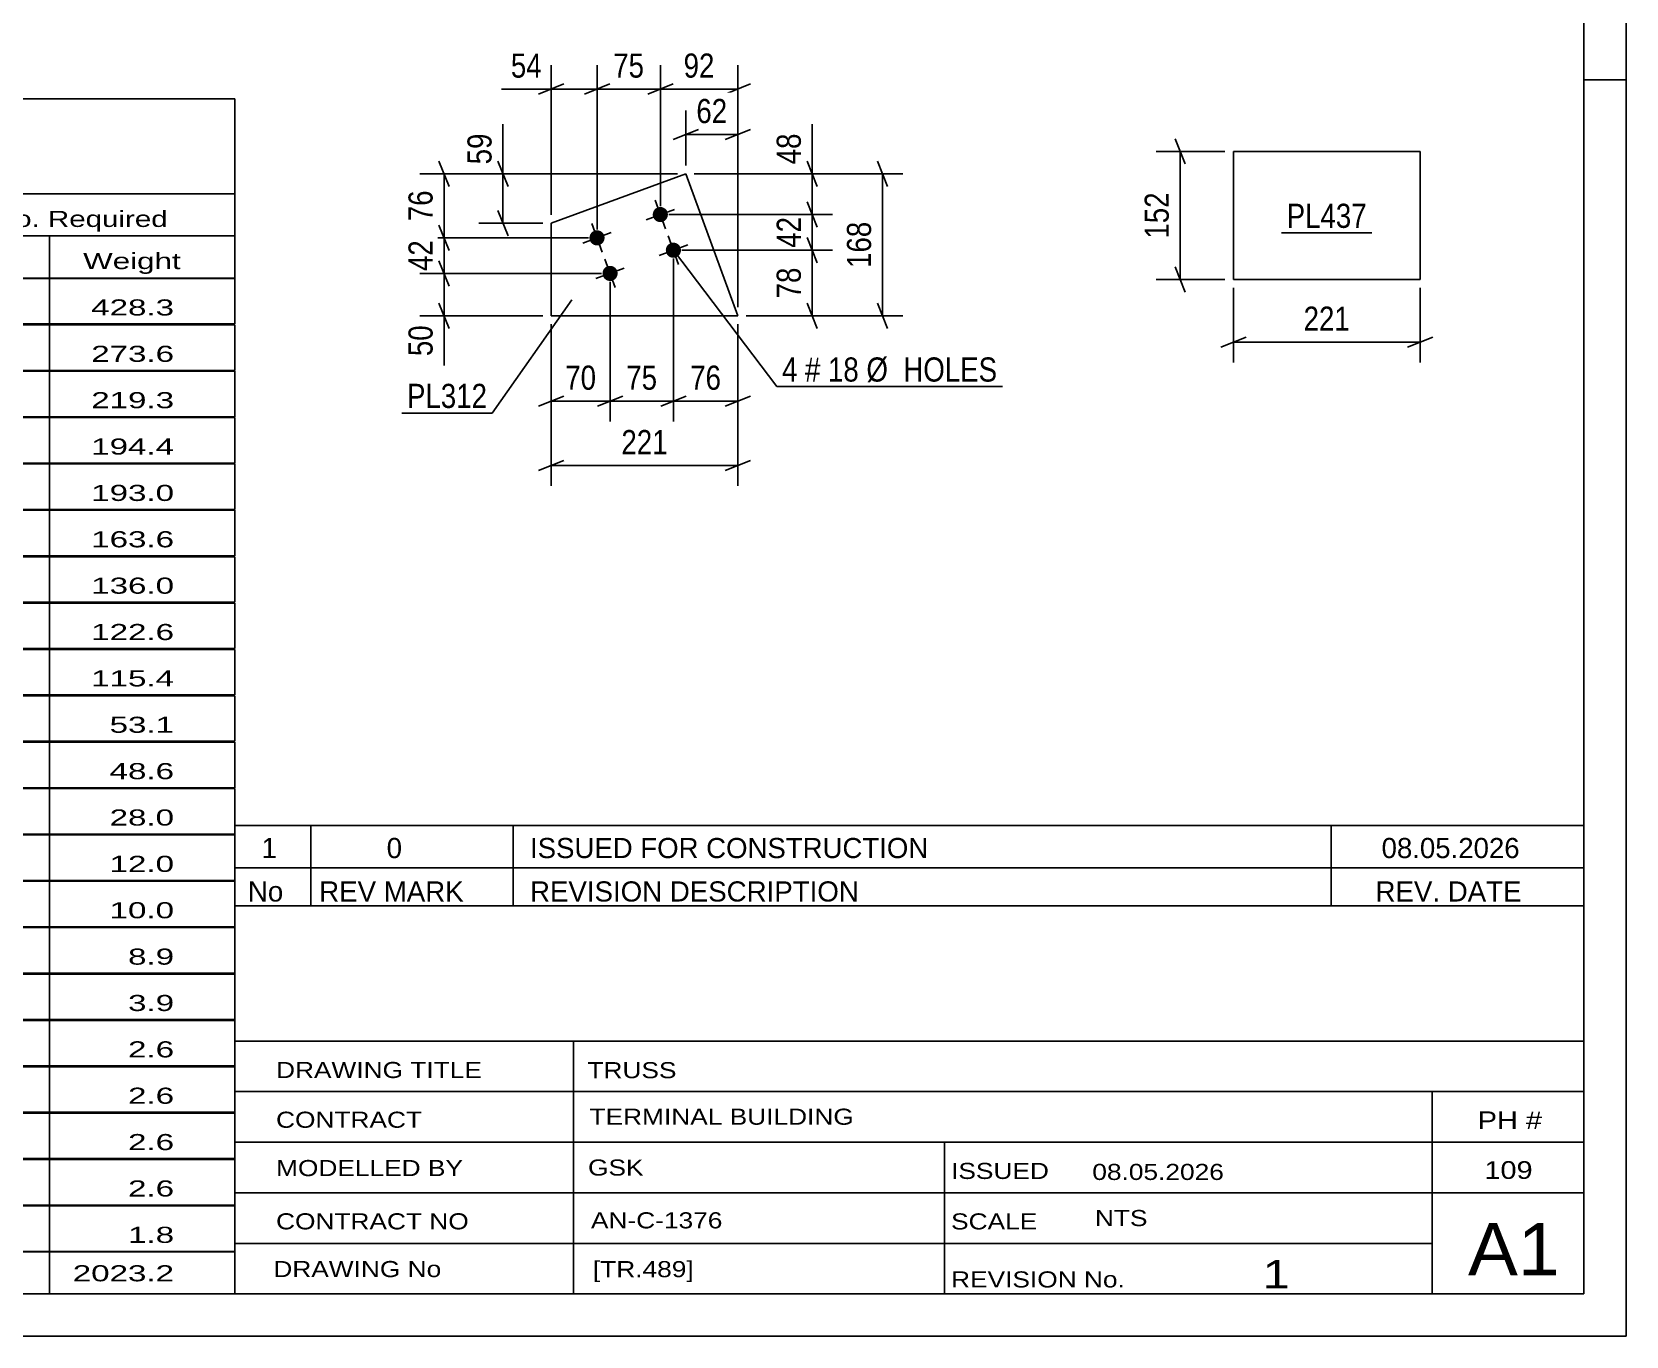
# Model space of a CAD drawing. Header units: millimetres. Extents: x 0 to 841, y 0 to 594.
# Drawn here: x 651.9 to 841, y 0 to 154.7 of the extents above; entities that cross this region are included whole.
import ezdxf

# ---------------------------------------------------------------- set-up
doc = ezdxf.new("R2010")
doc.units = ezdxf.units.MM
doc.styles.add('Arial Narrow', font='ARIALN.TTF', dxfattribs={"height": 0.2})

# ---------------------------------------------------------------- blocks, each defined once
blk = doc.blocks.new('Unknown-318888822-1135')
at = {"color": 5, "linetype": 'Continuous'}
for p, q in [((841, 0), (841, 594)), ((836, 5), (836, 589)), ((841, 149), (836, 149)), ((5, 5), (836, 5)), ((0, 0), (841, 0))]:
    blk.add_line(p, q, dxfattribs=at)
blk = doc.blocks.new('Part-318888822-8050 - 8046')
at = {"color": 2, "linetype": 'Continuous'}
for p, q in [((794.42, 140.53), (794.42, 125.33)), ((816.56, 140.53), (794.42, 140.53)), ((816.56, 125.33), (816.56, 140.53)), ((794.42, 125.33), (816.56, 125.33))]:
    blk.add_line(p, q, dxfattribs=at)
blk = doc.blocks.new('Bolt-318888822-8266 - 8260')
at = {"linetype": 'Continuous'}
for points in [[(727.3, 133.34, -1), (725.61, 132.72, -1)], [(719.79, 130.58, -1), (718.1, 129.96, -1)], [(728.85, 129.11, -1), (727.16, 128.49, -1)], [(721.34, 126.36, -1), (719.65, 125.74, -1)]]:
    blk.add_hatch(color=1, dxfattribs=at).paths.add_polyline_path(points)
at = {"color": 1, "linetype": 'Continuous'}
for p, q in [((725.84, 134.72), (727.08, 131.34)), ((724.77, 132.41), (728.15, 133.65)), ((717.26, 129.65), (720.64, 130.89)), ((718.33, 131.96), (719.57, 128.58)), ((727.39, 130.49), (728.63, 127.11)), ((726.32, 128.18), (729.7, 129.42)), ((719.87, 127.74), (721.11, 124.36)), ((718.8, 125.43), (722.18, 126.67))]:
    blk.add_line(p, q, dxfattribs=at)
blk = doc.blocks.new('Part-318888822-8271 - 8260')
at = {"color": 2, "linetype": 'Continuous'}
for p, q in [((729.48, 137.86), (713.52, 132.01)), ((735.65, 121.03), (729.48, 137.86)), ((713.52, 132.01), (713.52, 121.03)), ((713.52, 121.03), (735.65, 121.03))]:
    blk.add_line(p, q, dxfattribs=at)
blk = doc.blocks.new('StraightDimension-318888822-8052 - 8046')
at = {"color": 7, "linetype": 'Continuous'}
for p, q in [((788.71, 139.03), (787.51, 142.03)), ((793.42, 140.53), (785.26, 140.53)), ((788.11, 125.33), (788.11, 140.53)), ((787.51, 126.83), (788.71, 123.83)), ((793.42, 125.33), (785.26, 125.33))]:
    blk.add_line(p, q, dxfattribs=at)
at = {"color": 0}
blk.add_wipeout([(787.36, 136.27), (783.16, 136.27), (783.16, 129.58), (787.36, 129.58)], dxfattribs=at)
at = {"color": 3, "style": 'Arial Narrow'}
blk.add_text('152', height=2.863, rotation=90.0002, dxfattribs=at).set_placement((786.76, 130.18))
blk = doc.blocks.new('StraightDimension-318888822-8063 - 8046')
at = {"color": 7, "linetype": 'Continuous'}
for p, q in [((794.42, 124.33), (794.42, 115.5)), ((816.56, 124.33), (816.56, 115.5)), ((795.92, 118.5), (792.92, 117.3)), ((794.42, 117.9), (816.56, 117.9)), ((815.06, 117.3), (818.06, 118.5))]:
    blk.add_line(p, q, dxfattribs=at)
at = {"color": 0}
blk.add_wipeout([(808.83, 118.65), (808.83, 122.85), (802.15, 122.85), (802.15, 118.65)], dxfattribs=at)
at = {"color": 3, "style": 'Arial Narrow'}
blk.add_text('221', height=2.863, dxfattribs=at).set_placement((802.75, 119.25))
blk = doc.blocks.new('StraightDimension-318888822-8287 - 8260')
at = {"color": 7, "linetype": 'Continuous'}
for p, q in [((700.2, 139.36), (701.4, 136.36)), ((728.48, 137.86), (697.95, 137.86)), ((700.8, 130.27), (700.8, 137.86)), ((701.4, 128.77), (700.2, 131.77)), ((717.95, 130.27), (697.95, 130.27))]:
    blk.add_line(p, q, dxfattribs=at)
at = {"color": 0}
blk.add_wipeout([(700.05, 136.5), (695.85, 136.5), (695.85, 131.64), (700.05, 131.64)], dxfattribs=at)
at = {"color": 3, "style": 'Arial Narrow'}
blk.add_text('76', height=2.863, rotation=90.0002, dxfattribs=at).set_placement((699.45, 132.24))
blk = doc.blocks.new('StraightDimension-318888822-8279 - 8260')
at = {"color": 7, "linetype": 'Continuous'}
for p, q in [((700.2, 131.77), (701.4, 128.77)), ((717.95, 130.27), (697.95, 130.27)), ((700.8, 126.05), (700.8, 130.27)), ((701.4, 124.55), (700.2, 127.55)), ((719.49, 126.05), (697.95, 126.05))]:
    blk.add_line(p, q, dxfattribs=at)
at = {"color": 0}
blk.add_wipeout([(700.05, 130.59), (695.85, 130.59), (695.85, 125.73), (700.05, 125.73)], dxfattribs=at)
at = {"color": 3, "style": 'Arial Narrow'}
blk.add_text('42', height=2.863, rotation=90.0002, dxfattribs=at).set_placement((699.45, 126.33))
blk = doc.blocks.new('StraightDimension-318888822-8273 - 8260')
at = {"color": 7, "linetype": 'Continuous'}
for p, q in [((700.2, 127.55), (701.4, 124.55)), ((719.49, 126.05), (697.95, 126.05)), ((700.8, 121.03), (700.8, 126.05)), ((712.52, 121.03), (697.95, 121.03)), ((701.4, 119.53), (700.2, 122.53))]:
    blk.add_line(p, q, dxfattribs=at)
at = {"color": 0}
blk.add_wipeout([(700.05, 120.5), (695.85, 120.5), (695.85, 115.64), (700.05, 115.64)], dxfattribs=at)
at = {"color": 7, "linetype": 'Continuous'}
blk.add_line((700.8, 121.03), (700.8, 115.12), dxfattribs=at)
blk.add_line((700.8, 121.03), (700.8, 115.12), dxfattribs=at)
at = {"color": 3, "style": 'Arial Narrow'}
blk.add_text('50', height=2.863, rotation=90.0002, dxfattribs=at).set_placement((699.45, 116.24))
blk = doc.blocks.new('StraightDimension-318888822-8296 - 8260')
at = {"color": 7, "linetype": 'Continuous'}
for p, q in [((713.52, 133.01), (713.52, 150.77)), ((718.95, 131.27), (718.95, 150.77)), ((712.02, 147.32), (715.02, 148.52)), ((713.52, 147.92), (718.95, 147.92)), ((720.45, 148.52), (717.45, 147.32))]:
    blk.add_line(p, q, dxfattribs=at)
at = {"color": 0}
blk.add_wipeout([(712.99, 148.67), (712.99, 152.87), (708.13, 152.87), (708.13, 148.67)], dxfattribs=at)
at = {"color": 7, "linetype": 'Continuous'}
blk.add_line((713.52, 147.92), (707.61, 147.92), dxfattribs=at)
blk.add_line((713.52, 147.92), (707.61, 147.92), dxfattribs=at)
at = {"color": 3, "style": 'Arial Narrow'}
blk.add_text('54', height=2.863, dxfattribs=at).set_placement((708.73, 149.27))
blk = doc.blocks.new('StraightDimension-318888822-8306 - 8260')
at = {"color": 7, "linetype": 'Continuous'}
for p, q in [((726.46, 134.03), (726.46, 150.77)), ((735.65, 122.03), (735.65, 150.77)), ((724.96, 147.32), (727.96, 148.52)), ((726.46, 147.92), (735.65, 147.92)), ((737.15, 148.52), (734.15, 147.32))]:
    blk.add_line(p, q, dxfattribs=at)
at = {"color": 0}
blk.add_wipeout([(733.48, 148.67), (733.48, 152.87), (728.62, 152.87), (728.62, 148.67)], dxfattribs=at)
at = {"color": 3, "style": 'Arial Narrow'}
blk.add_text('92', height=2.863, dxfattribs=at).set_placement((729.22, 149.27))
blk = doc.blocks.new('StraightDimension-318888822-8378 - 8260')
at = {"color": 7, "linetype": 'Continuous'}
for p, q in [((720.49, 125.05), (720.49, 108.5)), ((713.52, 120.03), (713.52, 108.5)), ((712.02, 110.3), (715.02, 111.5)), ((713.52, 110.9), (720.49, 110.9)), ((721.99, 111.5), (718.99, 110.3))]:
    blk.add_line(p, q, dxfattribs=at)
at = {"color": 0}
blk.add_wipeout([(719.43, 111.65), (719.43, 115.85), (714.58, 115.85), (714.58, 111.65)], dxfattribs=at)
at = {"color": 3, "style": 'Arial Narrow'}
blk.add_text('70', height=2.863, dxfattribs=at).set_placement((715.18, 112.25))
blk = doc.blocks.new('StraightDimension-318888822-8314 - 8260')
at = {"color": 7, "linetype": 'Continuous'}
for p, q in [((718.95, 131.27), (718.95, 150.77)), ((726.46, 134.03), (726.46, 150.77)), ((717.45, 147.32), (720.45, 148.52)), ((718.95, 147.92), (726.46, 147.92)), ((727.96, 148.52), (724.96, 147.32))]:
    blk.add_line(p, q, dxfattribs=at)
at = {"color": 0}
blk.add_wipeout([(725.13, 148.67), (725.13, 152.87), (720.27, 152.87), (720.27, 148.67)], dxfattribs=at)
at = {"color": 3, "style": 'Arial Narrow'}
blk.add_text('75', height=2.863, dxfattribs=at).set_placement((720.87, 149.27))
blk = doc.blocks.new('StraightDimension-318888822-8325 - 8260')
at = {"color": 7, "linetype": 'Continuous'}
for p, q in [((753.4, 136.36), (752.2, 139.36)), ((730.48, 137.86), (755.2, 137.86)), ((752.8, 121.03), (752.8, 137.86)), ((736.65, 121.03), (755.2, 121.03)), ((752.2, 122.53), (753.4, 119.53))]:
    blk.add_line(p, q, dxfattribs=at)
at = {"color": 0}
blk.add_wipeout([(752.05, 132.79), (747.85, 132.79), (747.85, 126.1), (752.05, 126.1)], dxfattribs=at)
at = {"color": 3, "style": 'Arial Narrow'}
blk.add_text('168', height=2.863, rotation=90.0002, dxfattribs=at).set_placement((751.45, 126.7))
blk = doc.blocks.new('StraightDimension-318888822-8332 - 8260')
at = {"color": 7, "linetype": 'Continuous'}
for p, q in [((707.19, 139.36), (708.39, 136.36)), ((728.48, 137.86), (704.94, 137.86)), ((707.79, 132.01), (707.79, 137.86)), ((708.39, 130.51), (707.19, 133.51)), ((712.52, 132.01), (704.94, 132.01))]:
    blk.add_line(p, q, dxfattribs=at)
at = {"color": 0}
blk.add_wipeout([(707.04, 143.24), (702.84, 143.24), (702.84, 138.39), (707.04, 138.39)], dxfattribs=at)
at = {"color": 7, "linetype": 'Continuous'}
blk.add_line((707.79, 137.86), (707.79, 143.77), dxfattribs=at)
blk.add_line((707.79, 137.86), (707.79, 143.77), dxfattribs=at)
at = {"color": 3, "style": 'Arial Narrow'}
blk.add_text('59', height=2.863, rotation=90.0002, dxfattribs=at).set_placement((706.44, 138.99))
blk = doc.blocks.new('StraightDimension-318888822-8341 - 8260')
at = {"color": 7, "linetype": 'Continuous'}
for p, q in [((713.52, 120.03), (713.52, 100.86)), ((735.65, 120.03), (735.65, 100.86)), ((715.02, 103.86), (712.02, 102.66)), ((713.52, 103.26), (735.65, 103.26)), ((734.15, 102.66), (737.15, 103.86))]:
    blk.add_line(p, q, dxfattribs=at)
at = {"color": 0}
blk.add_wipeout([(727.92, 104.01), (727.92, 108.21), (721.24, 108.21), (721.24, 104.01)], dxfattribs=at)
at = {"color": 3, "style": 'Arial Narrow'}
blk.add_text('221', height=2.863, dxfattribs=at).set_placement((721.84, 104.61))
blk = doc.blocks.new('StraightDimension-318888822-8346 - 8260')
at = {"color": 7, "linetype": 'Continuous'}
for p, q in [((729.48, 138.86), (729.48, 145.38)), ((735.65, 122.03), (735.65, 145.38)), ((727.98, 141.93), (730.98, 143.13)), ((729.48, 142.53), (735.65, 142.53)), ((737.15, 143.13), (734.15, 141.93))]:
    blk.add_line(p, q, dxfattribs=at)
at = {"color": 0}
blk.add_wipeout([(734.99, 143.28), (734.99, 147.48), (730.13, 147.48), (730.13, 143.28)], dxfattribs=at)
at = {"color": 3, "style": 'Arial Narrow'}
blk.add_text('62', height=2.863, dxfattribs=at).set_placement((730.73, 143.88))
blk = doc.blocks.new('StraightDimension-318888822-8355 - 8260')
at = {"color": 7, "linetype": 'Continuous'}
for p, q in [((743.87, 134.53), (745.07, 131.53)), ((727.46, 133.03), (746.87, 133.03)), ((744.47, 128.8), (744.47, 133.03)), ((729.01, 128.8), (746.87, 128.8)), ((745.07, 127.3), (743.87, 130.3))]:
    blk.add_line(p, q, dxfattribs=at)
at = {"color": 0}
blk.add_wipeout([(743.72, 133.34), (739.52, 133.34), (739.52, 128.49), (743.72, 128.49)], dxfattribs=at)
at = {"color": 3, "style": 'Arial Narrow'}
blk.add_text('42', height=2.863, rotation=90.0002, dxfattribs=at).set_placement((743.12, 129.09))
blk = doc.blocks.new('StraightDimension-318888822-8363 - 8260')
at = {"color": 7, "linetype": 'Continuous'}
for p, q in [((743.87, 139.36), (745.07, 136.36)), ((730.48, 137.86), (746.87, 137.86)), ((744.47, 133.03), (744.47, 137.86)), ((745.07, 131.53), (743.87, 134.53)), ((727.46, 133.03), (746.87, 133.03))]:
    blk.add_line(p, q, dxfattribs=at)
at = {"color": 0}
blk.add_wipeout([(743.72, 143.24), (739.52, 143.24), (739.52, 138.39), (743.72, 138.39)], dxfattribs=at)
at = {"color": 7, "linetype": 'Continuous'}
blk.add_line((744.47, 137.86), (744.47, 143.77), dxfattribs=at)
blk.add_line((744.47, 137.86), (744.47, 143.77), dxfattribs=at)
at = {"color": 3, "style": 'Arial Narrow'}
blk.add_text('48', height=2.863, rotation=90.0002, dxfattribs=at).set_placement((743.12, 138.99))
blk = doc.blocks.new('StraightDimension-318888822-8371 - 8260')
at = {"color": 7, "linetype": 'Continuous'}
for p, q in [((729.01, 128.8), (746.87, 128.8)), ((743.87, 130.3), (745.07, 127.3)), ((744.47, 121.03), (744.47, 128.8)), ((736.65, 121.03), (746.87, 121.03)), ((745.07, 119.53), (743.87, 122.53))]:
    blk.add_line(p, q, dxfattribs=at)
at = {"color": 0}
blk.add_wipeout([(743.72, 127.34), (739.52, 127.34), (739.52, 122.49), (743.72, 122.49)], dxfattribs=at)
at = {"color": 3, "style": 'Arial Narrow'}
blk.add_text('78', height=2.863, rotation=90.0002, dxfattribs=at).set_placement((743.12, 123.09))
blk = doc.blocks.new('StraightDimension-318888822-8384 - 8260')
at = {"color": 7, "linetype": 'Continuous'}
for p, q in [((728.01, 127.8), (728.01, 108.5)), ((720.49, 125.05), (720.49, 108.5)), ((718.99, 110.3), (721.99, 111.5)), ((720.49, 110.9), (728.01, 110.9)), ((729.51, 111.5), (726.51, 110.3))]:
    blk.add_line(p, q, dxfattribs=at)
at = {"color": 0}
blk.add_wipeout([(726.68, 111.65), (726.68, 115.85), (721.82, 115.85), (721.82, 111.65)], dxfattribs=at)
at = {"color": 3, "style": 'Arial Narrow'}
blk.add_text('75', height=2.863, dxfattribs=at).set_placement((722.42, 112.25))
blk = doc.blocks.new('StraightDimension-318888822-8392 - 8260')
at = {"color": 7, "linetype": 'Continuous'}
for p, q in [((728.01, 127.8), (728.01, 108.5)), ((735.65, 120.03), (735.65, 108.5)), ((726.51, 110.3), (729.51, 111.5)), ((728.01, 110.9), (735.65, 110.9)), ((737.15, 111.5), (734.15, 110.3))]:
    blk.add_line(p, q, dxfattribs=at)
at = {"color": 0}
blk.add_wipeout([(734.26, 111.65), (734.26, 115.85), (729.4, 115.85), (729.4, 111.65)], dxfattribs=at)
at = {"color": 3, "style": 'Arial Narrow'}
blk.add_text('76', height=2.863, dxfattribs=at).set_placement((730, 112.25))
blk = doc.blocks.new('Unknown-318888822-27253')
at = {"color": 7, "linetype": 'Continuous'}
for p, q in [((516, 146.75), (676, 146.75)), ((516, 135.5), (516, 146.75)), ((676, 146.75), (676, 135.5)), ((516, 135.5), (676, 135.5)), ((516, 135.5), (516, 130.5)), ((676, 135.5), (676, 130.5)), ((516, 130.5), (676, 130.5)), ((516, 130.5), (516, 125.5)), ((540, 130.5), (540, 125.5)), ((575.5, 130.5), (575.5, 125.5)), ((601.5, 130.5), (601.5, 125.5)), ((614.5, 130.5), (614.5, 125.5)), ((632, 130.5), (632, 125.5)), ((654, 130.5), (654, 125.5)), ((676, 130.5), (676, 125.5)), ((516, 125.5), (676, 125.5)), ((516, 125.45), (516, 120.05)), ((516, 125.45), (676, 125.45)), ((540, 125.5), (540, 120)), ((575.5, 125.5), (575.5, 120)), ((601.5, 125.5), (601.5, 120)), ((614.5, 125.5), (614.5, 120)), ((632, 125.5), (632, 120)), ((654, 125.5), (654, 120)), ((676, 125.45), (676, 120.05)), ((516, 120.05), (676, 120.05)), ((516, 119.95), (516, 114.55)), ((516, 119.95), (676, 119.95)), ((540, 120), (540, 114.5)), ((575.5, 120), (575.5, 114.5)), ((601.5, 120), (601.5, 114.5)), ((614.5, 120), (614.5, 114.5)), ((632, 120), (632, 114.5)), ((654, 120), (654, 114.5)), ((676, 119.95), (676, 114.55)), ((516, 114.55), (676, 114.55)), ((516, 114.45), (516, 109.05)), ((516, 114.45), (676, 114.45)), ((540, 114.5), (540, 109)), ((575.5, 114.5), (575.5, 109)), ((601.5, 114.5), (601.5, 109)), ((614.5, 114.5), (614.5, 109)), ((632, 114.5), (632, 109)), ((654, 114.5), (654, 109)), ((676, 114.45), (676, 109.05)), ((516, 109.05), (676, 109.05)), ((516, 108.95), (516, 103.55)), ((516, 108.95), (676, 108.95)), ((540, 109), (540, 103.5)), ((575.5, 109), (575.5, 103.5)), ((601.5, 109), (601.5, 103.5)), ((614.5, 109), (614.5, 103.5)), ((632, 109), (632, 103.5)), ((654, 109), (654, 103.5)), ((676, 108.95), (676, 103.55)), ((516, 103.55), (676, 103.55)), ((516, 103.45), (516, 98.05)), ((516, 103.45), (676, 103.45)), ((540, 103.5), (540, 98)), ((575.5, 103.5), (575.5, 98)), ((601.5, 103.5), (601.5, 98)), ((614.5, 103.5), (614.5, 98)), ((632, 103.5), (632, 98)), ((654, 103.5), (654, 98)), ((676, 103.45), (676, 98.05)), ((516, 98.05), (676, 98.05)), ((516, 97.95), (516, 92.55)), ((516, 97.95), (676, 97.95)), ((540, 98), (540, 92.5)), ((575.5, 98), (575.5, 92.5)), ((601.5, 98), (601.5, 92.5)), ((614.5, 98), (614.5, 92.5)), ((632, 98), (632, 92.5)), ((654, 98), (654, 92.5)), ((676, 97.95), (676, 92.55)), ((516, 92.55), (676, 92.55)), ((516, 92.45), (516, 87.05)), ((516, 92.45), (676, 92.45)), ((540, 92.5), (540, 87)), ((575.5, 92.5), (575.5, 87)), ((601.5, 92.5), (601.5, 87)), ((614.5, 92.5), (614.5, 87)), ((632, 92.5), (632, 87)), ((654, 92.5), (654, 87)), ((676, 92.45), (676, 87.05)), ((516, 87.05), (676, 87.05)), ((540, 87), (540, 81.5)), ((575.5, 87), (575.5, 81.5)), ((601.5, 87), (601.5, 81.5)), ((614.5, 87), (614.5, 81.5)), ((632, 87), (632, 81.5)), ((654, 87), (654, 81.5)), ((516, 86.95), (516, 81.55)), ((516, 86.95), (676, 86.95)), ((676, 86.95), (676, 81.55)), ((516, 81.55), (676, 81.55)), ((516, 81.45), (516, 76.05)), ((516, 81.45), (676, 81.45)), ((540, 81.5), (540, 76)), ((575.5, 81.5), (575.5, 76)), ((601.5, 81.5), (601.5, 76)), ((614.5, 81.5), (614.5, 76)), ((632, 81.5), (632, 76)), ((654, 81.5), (654, 76)), ((676, 81.45), (676, 76.05)), ((516, 76.05), (676, 76.05)), ((516, 75.95), (516, 70.55)), ((516, 75.95), (676, 75.95)), ((540, 76), (540, 70.5)), ((575.5, 76), (575.5, 70.5)), ((601.5, 76), (601.5, 70.5)), ((614.5, 76), (614.5, 70.5)), ((632, 76), (632, 70.5)), ((654, 76), (654, 70.5)), ((676, 75.95), (676, 70.55)), ((516, 70.55), (676, 70.55)), ((516, 70.45), (516, 65.05)), ((516, 70.45), (676, 70.45)), ((540, 70.5), (540, 65)), ((575.5, 70.5), (575.5, 65)), ((601.5, 70.5), (601.5, 65)), ((614.5, 70.5), (614.5, 65)), ((632, 70.5), (632, 65)), ((654, 70.5), (654, 65)), ((676, 70.45), (676, 65.05)), ((516, 65.05), (676, 65.05)), ((516, 64.95), (516, 59.55)), ((516, 64.95), (676, 64.95)), ((540, 65), (540, 59.5)), ((575.5, 65), (575.5, 59.5)), ((601.5, 65), (601.5, 59.5)), ((614.5, 65), (614.5, 59.5)), ((632, 65), (632, 59.5)), ((654, 65), (654, 59.5)), ((676, 64.95), (676, 59.55)), ((516, 59.55), (676, 59.55)), ((516, 59.45), (516, 54.05)), ((516, 59.45), (676, 59.45)), ((540, 59.5), (540, 54)), ((575.5, 59.5), (575.5, 54)), ((601.5, 59.5), (601.5, 54)), ((614.5, 59.5), (614.5, 54)), ((632, 59.5), (632, 54)), ((654, 59.5), (654, 54)), ((676, 59.45), (676, 54.05)), ((516, 54.05), (676, 54.05)), ((516, 53.95), (516, 48.55)), ((516, 53.95), (676, 53.95)), ((540, 54), (540, 48.5)), ((575.5, 54), (575.5, 48.5)), ((601.5, 54), (601.5, 48.5)), ((614.5, 54), (614.5, 48.5)), ((632, 54), (632, 48.5)), ((654, 54), (654, 48.5)), ((676, 53.95), (676, 48.55)), ((516, 48.55), (676, 48.55)), ((516, 48.45), (516, 43.05)), ((516, 48.45), (676, 48.45)), ((540, 48.5), (540, 43)), ((575.5, 48.5), (575.5, 43)), ((601.5, 48.5), (601.5, 43)), ((614.5, 48.5), (614.5, 43)), ((632, 48.5), (632, 43)), ((654, 48.5), (654, 43)), ((676, 48.45), (676, 43.05)), ((516, 43.05), (676, 43.05)), ((516, 42.95), (516, 37.55)), ((516, 42.95), (676, 42.95)), ((540, 43), (540, 37.5)), ((575.5, 43), (575.5, 37.5)), ((601.5, 43), (601.5, 37.5)), ((614.5, 43), (614.5, 37.5)), ((632, 43), (632, 37.5)), ((654, 43), (654, 37.5)), ((676, 42.95), (676, 37.55)), ((516, 37.55), (676, 37.55)), ((516, 37.45), (516, 32.05)), ((516, 37.45), (676, 37.45)), ((540, 37.5), (540, 32)), ((575.5, 37.5), (575.5, 32)), ((601.5, 37.5), (601.5, 32)), ((614.5, 37.5), (614.5, 32)), ((632, 37.5), (632, 32)), ((654, 37.5), (654, 32)), ((676, 37.45), (676, 32.05)), ((516, 32.05), (676, 32.05)), ((516, 31.95), (516, 26.55)), ((516, 31.95), (676, 31.95)), ((540, 32), (540, 26.5)), ((575.5, 32), (575.5, 26.5)), ((601.5, 32), (601.5, 26.5)), ((614.5, 32), (614.5, 26.5)), ((632, 32), (632, 26.5)), ((654, 32), (654, 26.5)), ((676, 31.95), (676, 26.55)), ((516, 26.55), (676, 26.55)), ((540, 26.5), (540, 21)), ((575.5, 26.5), (575.5, 21)), ((601.5, 26.5), (601.5, 21)), ((614.5, 26.5), (614.5, 21)), ((632, 26.5), (632, 21)), ((654, 26.5), (654, 21)), ((516, 26.45), (516, 21.05)), ((516, 26.45), (676, 26.45)), ((676, 26.45), (676, 21.05)), ((516, 21.05), (676, 21.05)), ((516, 20.95), (516, 15.55)), ((516, 20.95), (676, 20.95)), ((540, 21), (540, 15.5)), ((575.5, 21), (575.5, 15.5)), ((601.5, 21), (601.5, 15.5)), ((614.5, 21), (614.5, 15.5)), ((632, 21), (632, 15.5)), ((654, 21), (654, 15.5)), ((676, 20.95), (676, 15.55)), ((516, 15.55), (676, 15.55)), ((516, 15.45), (516, 10.05)), ((516, 15.45), (676, 15.45)), ((540, 15.5), (540, 10)), ((575.5, 15.5), (575.5, 10)), ((601.5, 15.5), (601.5, 10)), ((614.5, 15.5), (614.5, 10)), ((632, 15.5), (632, 10)), ((654, 15.5), (654, 10)), ((676, 15.45), (676, 10.05)), ((516, 10.05), (676, 10.05)), ((516, 10), (676, 10)), ((516, 10), (516, 5)), ((632, 10), (632, 5)), ((654, 10), (654, 5)), ((676, 10), (676, 5)), ((516, 5), (676, 5))]:
    blk.add_line(p, q, dxfattribs=at)
at = {"color": 7, "style": 'Arial Narrow'}
for s, height, width, p in [('GENERAL NOTES & WELD DETAILS :', 2.8633, 1.4, (517.15, 139.06)), ('REFER TYP DRAWING TYP-01', 1.9089, 1.6, (600.7, 139.16)), ("MATERIAL LIST FOR ASSEMBLY MK'D", 1.9089, 1.6, (517.15, 131.56)), ('TR489', 1.909, 1.794707, (609.9, 131.47)), ('1', 1.91, 1.794707, (638.08, 131.56)), ('No. Required', 1.9089, 1.6, (647.41, 131.56)), ('Mark', 1.909, 1.7, (517.34, 126.5)), ('Profile', 1.909, 1.7, (550.41, 126.5)), ('Material', 1.909, 1.7, (580.54, 126.56)), ('No.', 1.909, 1.7, (605.5, 126.56)), ('Length', 1.909, 1.7, (616, 126.56)), ('Area', 1.909, 1.7, (638.5, 126.56)), ('Weight', 1.909, 1.7, (658, 126.56))]:
    blk.add_text(s, height=height, dxfattribs=dict(at, width=width)).set_placement(p)
at = {"color": 7, "linetype": 'Continuous', "style": 'Arial Narrow'}
for s, height, width, p in [('BC186', 1.909, 1.794707, (517.5, 121.06)), ('SHS132*6', 1.909, 1.794707, (542, 121.06)), ('E350', 1.909, 1.794707, (581.74, 121.06)), ('1', 1.91, 1.794707, (605.86, 121.06)), ('18054', 1.909, 1.794707, (616.4, 121.06)), ('9.5', 1.909, 1.794707, (642.32, 121.06)), ('428.3', 1.909, 1.794707, (658.96, 121.06)), ('TR489', 1.909, 1.794707, (517.5, 115.56)), ('SHS100*8', 1.909, 1.794707, (542, 115.56)), ('E350', 1.909, 1.794707, (581.74, 115.56)), ('1', 1.91, 1.794707, (605.86, 115.56)), ('11840', 1.909, 1.794707, (616.4, 115.56)), ('4.7', 1.909, 1.794707, (642.32, 115.56)), ('273.6', 1.909, 1.794707, (658.96, 115.56)), ('M177', 1.909, 1.794707, (517.5, 110.06)), ('SHS100*6', 1.909, 1.794707, (542, 110.06)), ('E350', 1.909, 1.794707, (581.74, 110.06)), ('4', 1.91, 1.794707, (605.86, 110.06)), ('3167', 1.909, 1.794707, (618.58, 110.06)), ('1.2', 1.909, 1.794707, (642.32, 110.06)), ('219.3', 1.909, 1.794707, (658.96, 110.06)), ('M196', 1.909, 1.794707, (517.5, 104.56)), ('SHS100*4', 1.909, 1.794707, (542, 104.56)), ('E350', 1.909, 1.794707, (581.74, 104.56)), ('5', 1.91, 1.794707, (605.86, 104.56)), ('3261', 1.909, 1.794707, (618.58, 104.56)), ('1.3', 1.909, 1.794707, (642.32, 104.56)), ('194.4', 1.909, 1.794707, (658.96, 104.56)), ('TC134', 1.909, 1.794707, (517.5, 99.06)), ('SHS132*8', 1.909, 1.794707, (542, 99.06)), ('E350', 1.909, 1.794707, (581.74, 99.06)), ('1', 1.91, 1.794707, (605.86, 99.06)), ('6196', 1.909, 1.794707, (618.58, 99.06)), ('3.3', 1.909, 1.794707, (642.32, 99.06)), ('193.0', 1.909, 1.794707, (658.96, 99.06)), ('M355', 1.909, 1.794707, (517.5, 93.56)), ('SHS100*6', 1.909, 1.794707, (542, 93.56)), ('E350', 1.909, 1.794707, (581.74, 93.56)), ('3', 1.91, 1.794707, (605.86, 93.56)), ('3140', 1.909, 1.794707, (618.58, 93.56)), ('1.2', 1.909, 1.794707, (642.32, 93.56)), ('163.6', 1.909, 1.794707, (658.96, 93.56)), ('SP20', 1.909, 1.794707, (517.5, 88.06)), ('PL20*380', 1.909, 1.794707, (542, 88.06)), ('E350', 1.909, 1.794707, (581.74, 88.06)), ('6', 1.91, 1.794707, (605.86, 88.06)), ('380', 1.909, 1.794707, (620.77, 88.06)), ('0.3', 1.909, 1.794707, (642.32, 88.06)), ('136.0', 1.909, 1.794707, (658.96, 88.06)), ('PL581', 1.909, 1.794707, (517.5, 82.56)), ('PL12*300', 1.909, 1.794707, (542, 82.56)), ('E350', 1.909, 1.794707, (581.74, 82.56)), ('14', 1.909, 1.794707, (604.76, 82.56)), ('310', 1.909, 1.794707, (620.77, 82.56)), ('0.2', 1.909, 1.794707, (642.32, 82.56)), ('122.6', 1.909, 1.794707, (658.96, 82.56)), ('M338', 1.909, 1.794707, (517.5, 77.06)), ('SHS100*4', 1.909, 1.794707, (542, 77.06)), ('E350', 1.909, 1.794707, (581.74, 77.06)), ('3', 1.91, 1.794707, (605.86, 77.06)), ('3227', 1.909, 1.794707, (618.58, 77.06)), ('1.3', 1.909, 1.794707, (642.32, 77.06)), ('115.4', 1.909, 1.794707, (658.96, 77.06)), ('SP19', 1.909, 1.794707, (517.5, 71.56)), ('PL16*325', 1.909, 1.794707, (542, 71.56)), ('E350', 1.909, 1.794707, (581.74, 71.56)), ('4', 1.91, 1.794707, (605.86, 71.56)), ('325', 1.909, 1.794707, (620.77, 71.56)), ('0.2', 1.909, 1.794707, (642.32, 71.56)), ('53.1', 1.909, 1.794707, (661.14, 71.56)), ('M1362', 1.909, 1.794707, (517.5, 66.06)), ('RHS100*100*6', 1.9089, 1.794707, (542, 66.06)), ('E350', 1.909, 1.794707, (581.74, 66.06)), ('14', 1.909, 1.794707, (604.76, 66.06)), ('196', 1.909, 1.794707, (620.77, 66.06)), ('0.1', 1.909, 1.794707, (642.32, 66.06)), ('48.6', 1.909, 1.794707, (661.14, 66.06)), ('TB74', 1.909, 1.794707, (517.5, 60.56)), ('RHS150*110*6', 1.9089, 1.794707, (542, 60.56)), ('E350', 1.909, 1.794707, (581.74, 60.56)), ('6', 1.91, 1.794707, (605.86, 60.56)), ('200', 1.909, 1.794707, (620.77, 60.56)), ('0.1', 1.909, 1.794707, (642.32, 60.56)), ('28.0', 1.909, 1.794707, (661.14, 60.56)), ('PL538', 1.909, 1.794707, (517.5, 55.06)), ('PL10*150', 1.909, 1.794707, (542, 55.06)), ('E350', 1.909, 1.794707, (581.74, 55.06)), ('6', 1.91, 1.794707, (605.86, 55.06)), ('170', 1.909, 1.794707, (620.77, 55.06)), ('0.1', 1.909, 1.794707, (642.32, 55.06)), ('12.0', 1.909, 1.794707, (661.14, 55.06)), ('ST33', 1.909, 1.794707, (517.5, 49.56)), ('PL8*100', 1.909, 1.794707, (542, 49.56)), ('E350', 1.909, 1.794707, (581.74, 49.56)), ('24', 1.909, 1.794707, (604.76, 49.56)), ('135', 1.909, 1.794707, (620.77, 49.56)), ('0.0', 1.909, 1.794707, (642.32, 49.56)), ('10.0', 1.909, 1.794707, (661.14, 49.56)), ('ST32', 1.909, 1.794707, (517.5, 44.06)), ('PL8*100', 1.909, 1.794707, (542, 44.06)), ('E350', 1.909, 1.794707, (581.74, 44.06)), ('24', 1.909, 1.794707, (604.76, 44.06)), ('121', 1.909, 1.794707, (620.77, 44.06)), ('0.0', 1.909, 1.794707, (642.32, 44.06)), ('8.9', 1.909, 1.794707, (663.33, 44.06)), ('M1450', 1.909, 1.794707, (517.5, 38.56)), ('RHS100*100*6', 1.9089, 1.794707, (542, 38.56)), ('E350', 1.909, 1.794707, (581.74, 38.56)), ('1', 1.91, 1.794707, (605.86, 38.56)), ('220', 1.909, 1.794707, (620.77, 38.56)), ('0.1', 1.909, 1.794707, (642.32, 38.56)), ('3.9', 1.909, 1.794707, (663.33, 38.56)), ('PL163', 1.909, 1.794707, (517.5, 33.06)), ('PL12*167', 1.909, 1.794707, (542, 33.06)), ('E350', 1.909, 1.794707, (581.74, 33.06)), ('1', 1.91, 1.794707, (605.86, 33.06)), ('220', 1.909, 1.794707, (620.77, 33.06)), ('0.1', 1.909, 1.794707, (642.32, 33.06)), ('2.6', 1.909, 1.794707, (663.33, 33.06)), ('PL312', 1.909, 1.794707, (517.5, 27.56)), ('PL12*168', 1.909, 1.794707, (542, 27.56)), ('E350', 1.909, 1.794707, (581.74, 27.56)), ('1', 1.91, 1.794707, (605.86, 27.56)), ('221', 1.909, 1.794707, (620.77, 27.56)), ('0.1', 1.909, 1.794707, (642.32, 27.56)), ('2.6', 1.909, 1.794707, (663.33, 27.56)), ('PL437', 1.909, 1.794707, (517.5, 22.06)), ('PL10*152', 1.909, 1.794707, (542, 22.06)), ('E350', 1.909, 1.794707, (581.74, 22.06)), ('1', 1.91, 1.794707, (605.86, 22.06)), ('221', 1.909, 1.794707, (620.77, 22.06)), ('0.1', 1.909, 1.794707, (642.32, 22.06)), ('2.6', 1.909, 1.794707, (663.33, 22.06)), ('PL439', 1.909, 1.794707, (517.5, 16.56)), ('PL10*152', 1.909, 1.794707, (542, 16.56)), ('E350', 1.909, 1.794707, (581.74, 16.56)), ('1', 1.91, 1.794707, (605.86, 16.56)), ('220', 1.909, 1.794707, (620.77, 16.56)), ('0.1', 1.909, 1.794707, (642.32, 16.56)), ('2.6', 1.909, 1.794707, (663.33, 16.56)), ('SP17', 1.909, 1.794707, (517.5, 11.06)), ('PL10*152', 1.909, 1.794707, (542, 11.06)), ('E350', 1.909, 1.794707, (581.74, 11.06)), ('1', 1.91, 1.794707, (605.86, 11.06)), ('152', 1.909, 1.794707, (620.77, 11.06)), ('0.1', 1.909, 1.794707, (642.32, 11.06)), ('1.8', 1.909, 1.794707, (663.33, 11.06)), ('Total', 1.909, 1.7, (618.33, 6.5)), ('45.4', 1.909, 1.794707, (639.64, 6.5)), ('2023.2', 1.909, 1.794707, (656.77, 6.5))]:
    blk.add_text(s, height=height, dxfattribs=dict(at, width=width)).set_placement(p)
blk = doc.blocks.new('Unknown-318888822-27252')
at = {"color": 7, "linetype": 'Continuous'}
for p, q in [((676, 51.05), (836, 51.05)), ((676, 51.05), (676, 5)), ((836, 51), (836, 5)), ((676, 35), (836, 35)), ((716.14, 35), (716.14, 5)), ((676, 29), (836, 29)), ((818, 5.05), (818, 29.05)), ((676, 23), (836, 23)), ((760.14, 23), (760.14, 5)), ((676, 17), (836, 17)), ((676, 11), (818, 11)), ((676, 5), (836, 5))]:
    blk.add_line(p, q, dxfattribs=at)
at = {"color": 7, "style": 'Arial Narrow'}
for s, height, width, p in [('DRAWING TITLE', 1.9089, 1.425378, (680.88, 30.61)), ('TRUSS', 1.909, 1.425378, (717.81, 30.59)), ('CONTRACT', 1.909, 1.425378, (680.88, 24.71)), ('TERMINAL BUILDING', 1.9089, 1.425378, (718.06, 25.07)), ('MODELLED BY', 1.9089, 1.425378, (680.88, 18.98)), ('GSK', 1.909, 1.425378, (717.88, 19.04)), ('ISSUED', 1.909, 1.425378, (760.94, 18.64)), ('08.05.2026', 1.909, 1.425378, (777.69, 18.52)), ('CONTRACT NO', 1.9089, 1.425378, (680.88, 12.66)), ('AN-C-1376', 1.909, 1.425378, (718.23, 12.78)), ('SCALE', 1.909, 1.425378, (760.94, 12.65)), ('A1', 6.204, 1.25, (822.24, 7.2)), ('DRAWING No', 1.909, 1.425378, (680.56, 7)), ('[TR.489]', 1.909, 1.425378, (718.46, 6.99)), ('REVISION No.', 1.9089, 1.425378, (760.94, 5.77)), ('1', 3.34, 1.5, (797.91, 5.68))]:
    blk.add_text(s, height=height, dxfattribs=dict(at, width=width)).set_placement(p)
at = {"color": 7, "linetype": 'Continuous', "style": 'Arial Narrow'}
for s, height, width, p in [('PH #', 2.1, 1.42538, (823.4, 24.55)), ('109', 2.1, 1.42538, (824.19, 18.65)), ('NTS', 1.909, 1.425378, (778, 13.05))]:
    blk.add_text(s, height=height, dxfattribs=dict(at, width=width)).set_placement(p)
blk = doc.blocks.new('Unknown-318888822-27255')
at = {"color": 7, "linetype": 'Continuous'}
for p, q in [((676, 60.55), (836, 60.55)), ((836, 60.55), (676, 60.55)), ((676, 60.55), (676, 55.55)), ((685, 60.55), (685, 55.55)), ((709, 60.55), (709, 55.55)), ((806, 60.55), (806, 55.55)), ((836, 60.55), (836, 55.55)), ((676, 55.55), (836, 55.55)), ((676, 55.55), (676, 51.05)), ((676, 55.55), (836, 55.55)), ((685, 55.55), (685, 51.05)), ((709, 55.55), (709, 51.05)), ((806, 55.55), (806, 51.05)), ((836, 55.55), (836, 51.05)), ((836, 51.05), (676, 51.05))]:
    blk.add_line(p, q, dxfattribs=at)
at = {"color": 7, "linetype": 'Continuous', "style": 'Arial Narrow'}
for s, height, width, p in [('1', 2.39, 1.196471, (679.16, 56.7)), ('0', 2.39, 1.196471, (694, 56.7)), ('ISSUED FOR CONSTRUCTION', 2.3861, 1.196471, (711, 56.7)), ('08.05.2026', 2.386, 1.196471, (812, 56.7)), ('No', 2.386, 1.2, (677.54, 51.55)), ('REV MARK', 2.386, 1.2, (686, 51.55)), ('REVISION DESCRIPTION', 2.3861, 1.2, (711, 51.55)), ('REV. DATE', 2.386, 1.2, (811.28, 51.55))]:
    blk.add_text(s, height=height, dxfattribs=dict(at, width=width)).set_placement(p)
blk = doc.blocks.new('Mark-318888822-8048 - 8046')
at = {"color": 0}
blk.add_wipeout([(810.24, 131.45), (810.24, 134.45), (800.74, 134.45), (800.74, 131.45)], dxfattribs=at)
blk.add_wipeout([(810.24, 131.45), (810.24, 134.45), (800.74, 134.45), (800.74, 131.45)], dxfattribs=at)
at = {"color": 30, "linetype": 'Continuous'}
blk.add_line((800.14, 130.85), (810.84, 130.85), dxfattribs=at)
at = {"color": 3, "style": 'Arial Narrow'}
blk.add_text('PL437', height=2.863, dxfattribs=at).set_placement((800.74, 131.45))
blk = doc.blocks.new('Mark-318888822-8262 - 8260')
at = {"color": 0}
blk.add_wipeout([(742.71, 113.22), (742.71, 116.22), (740.89, 116.22), (740.89, 113.22)], dxfattribs=at)
blk.add_wipeout([(742.71, 113.22), (742.71, 116.22), (740.89, 116.22), (740.89, 113.22)], dxfattribs=at)
at = {"color": 7, "linetype": 'Continuous'}
blk.add_line((728.01, 128.8), (740.29, 112.62), dxfattribs=at)
at = {"color": 3, "style": 'Arial Narrow'}
blk.add_text('4', height=2.86, dxfattribs=at).set_placement((740.89, 113.22))
at = {"color": 0}
blk.add_wipeout([(745.44, 113.22), (745.44, 116.22), (743.61, 116.22), (743.61, 113.22)], dxfattribs=at)
blk.add_wipeout([(745.44, 113.22), (745.44, 116.22), (743.61, 116.22), (743.61, 113.22)], dxfattribs=at)
blk.add_wipeout([(750, 113.22), (750, 116.22), (746.34, 116.22), (746.34, 113.22)], dxfattribs=at)
blk.add_wipeout([(750, 113.22), (750, 116.22), (746.34, 116.22), (746.34, 113.22)], dxfattribs=at)
at = {"color": 3, "style": 'Arial Narrow'}
for s, height, p in [('#', 2.86, (743.61, 113.22)), ('18', 2.863, (746.34, 113.22))]:
    blk.add_text(s, height=height, dxfattribs=at).set_placement(p)
at = {"color": 0}
blk.add_wipeout([(766.43, 113.22), (766.43, 116.22), (750.9, 116.22), (750.9, 113.22)], dxfattribs=at)
blk.add_wipeout([(766.43, 113.22), (766.43, 116.22), (750.9, 116.22), (750.9, 113.22)], dxfattribs=at)
at = {"color": 7, "linetype": 'Continuous'}
blk.add_line((740.29, 112.62), (767.03, 112.62), dxfattribs=at)
at = {"color": 3, "style": 'Arial Narrow'}
blk.add_text('Ø  HOLES', height=2.863, dxfattribs=at).set_placement((750.9, 113.22))
blk = doc.blocks.new('Mark-318888822-8267 - 8260')
at = {"color": 0}
blk.add_wipeout([(705.91, 110.09), (705.91, 113.09), (696.41, 113.09), (696.41, 110.09)], dxfattribs=at)
blk.add_wipeout([(705.91, 110.09), (705.91, 113.09), (696.41, 113.09), (696.41, 110.09)], dxfattribs=at)
at = {"color": 30, "linetype": 'Continuous'}
for p in [(715.97, 122.9), (695.81, 109.49)]:
    blk.add_line(p, (706.51, 109.49), dxfattribs=at)
at = {"color": 3, "style": 'Arial Narrow'}
blk.add_text('PL312', height=2.863, dxfattribs=at).set_placement((696.41, 110.09))

msp = doc.modelspace()

# ---------------------------------------------------------------- block references
for name in ['Unknown-318888822-1135', 'Unknown-318888822-27253', 'Part-318888822-8050 - 8046', 'Part-318888822-8271 - 8260', 'Bolt-318888822-8266 - 8260', 'Unknown-318888822-27255', 'Unknown-318888822-27252']:
    msp.add_blockref(name, (0, 0))

# ---------------------------------------------------------------- next in the draw order: block references
for name in ['StraightDimension-318888822-8052 - 8046', 'StraightDimension-318888822-8287 - 8260', 'Mark-318888822-8048 - 8046']:
    msp.add_blockref(name, (0, 0))

# ---------------------------------------------------------------- next in the draw order: block references
for name in ['StraightDimension-318888822-8306 - 8260', 'StraightDimension-318888822-8279 - 8260', 'StraightDimension-318888822-8063 - 8046']:
    msp.add_blockref(name, (0, 0))

# ---------------------------------------------------------------- next in the draw order: block references
for name in ['StraightDimension-318888822-8296 - 8260', 'StraightDimension-318888822-8325 - 8260', 'StraightDimension-318888822-8273 - 8260']:
    msp.add_blockref(name, (0, 0))

# ---------------------------------------------------------------- next in the draw order: block references
for name in ['StraightDimension-318888822-8314 - 8260', 'StraightDimension-318888822-8378 - 8260']:
    msp.add_blockref(name, (0, 0))

# ---------------------------------------------------------------- next in the draw order: block references
for name in ['StraightDimension-318888822-8332 - 8260', 'StraightDimension-318888822-8341 - 8260']:
    msp.add_blockref(name, (0, 0))

# ---------------------------------------------------------------- next in the draw order: block references
for name in ['StraightDimension-318888822-8346 - 8260', 'Mark-318888822-8267 - 8260']:
    msp.add_blockref(name, (0, 0))

# ---------------------------------------------------------------- next in the draw order: block references
msp.add_blockref('StraightDimension-318888822-8355 - 8260', (0, 0))

# ---------------------------------------------------------------- next in the draw order: block references
for name in ['StraightDimension-318888822-8363 - 8260', 'StraightDimension-318888822-8371 - 8260']:
    msp.add_blockref(name, (0, 0))

# ---------------------------------------------------------------- next in the draw order: block references
msp.add_blockref('StraightDimension-318888822-8384 - 8260', (0, 0))

# ---------------------------------------------------------------- next in the draw order: block references
msp.add_blockref('StraightDimension-318888822-8392 - 8260', (0, 0))

# ---------------------------------------------------------------- next in the draw order: block references
msp.add_blockref('Mark-318888822-8262 - 8260', (0, 0))

doc.saveas('drawing.dxf')
